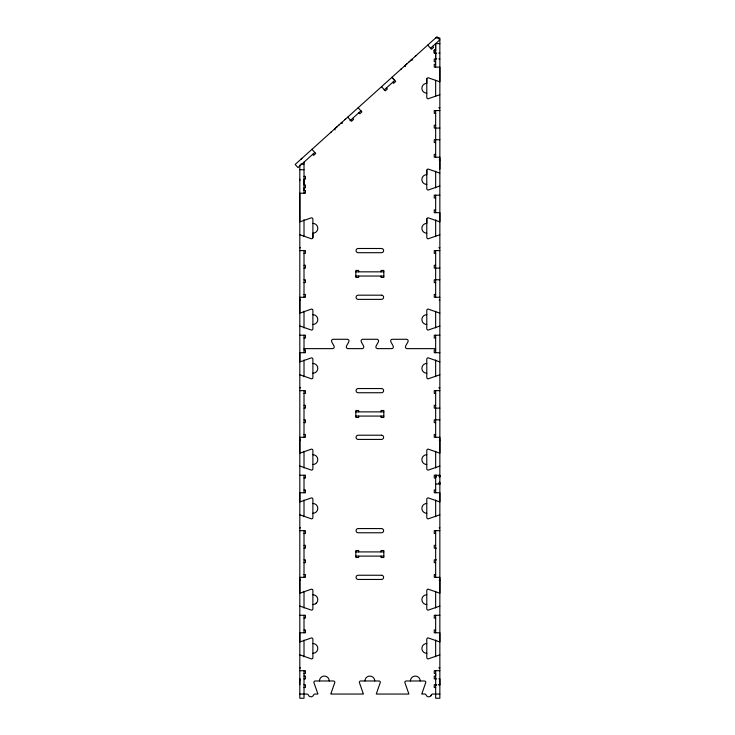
<?xml version="1.0" encoding="UTF-8"?>
<svg xmlns="http://www.w3.org/2000/svg" width="735" height="735" viewBox="0 0 735 735"><rect width="100%" height="100%" fill="white"/><g stroke="black" fill="none" stroke-linecap="round" stroke-linejoin="round"><path stroke-width="1.1" d="M299.816 684.717L299.816 678.883L299.816 680.334M299.816 180.608L299.816 179.156M435.653 58.965L435.653 53.122M434.256 53.067L434.256 50.265L435.653 50.329L435.653 43.613L439.852 43.613M439.852 169.096L439.852 157.244L434.256 157.244L434.256 154.442L435.653 154.442M312.862 237.653L312.889 233.197A4.897 4.897 0 0 0 317.786 228.3A4.897 4.897 0 0 0 312.889 223.394M426.805 78.902L426.787 83.358A4.897 4.897 0 0 0 421.881 88.264A4.897 4.897 0 0 0 426.787 93.161M426.805 170.18L426.787 174.636A4.897 4.897 0 0 0 421.881 179.542A4.897 4.897 0 0 0 426.787 184.439M426.805 218.938L426.787 223.394A4.897 4.897 0 0 0 421.881 228.3A4.897 4.897 0 0 0 426.787 233.197M430.986 695.723L431.574 694.612M331.283 131.932L330.548 132.594M400.502 69.605L401.54 68.667M416.093 55.566L415.257 56.319M335.472 128.166L336.051 127.633M336.704 127.045L337.383 126.438M338.706 125.244L339.386 124.638M340.617 123.526L341.683 122.561L342.391 123.342M405.729 64.9L406.969 63.789M408.972 61.979L409.652 61.372M410.295 60.784L411.949 59.296L412.647 60.077M314.773 152.457L297.96 167.589L295.148 164.465L436.994 36.75L439.806 39.874L430.526 48.225M349.989 120.742L361.06 110.774M384.148 89.992L394.75 80.437L391.939 77.313L395.687 81.475L393.611 83.349L392.674 82.311M345 119.584L345.542 119.088M300.872 159.311L301.91 158.374M334.995 128.588L334.462 129.066L335.105 129.902M405.261 65.323L404.728 65.801L405.371 66.637M315.609 603.729L316.353 603.113M439.328 482.776L439.852 482.105L439.328 482.105L439.328 483.997L439.852 483.997L439.328 483.832L439.852 483.639L439.328 482.776L439.852 482.776M435.653 37.935L439.852 37.935L439.852 698.25L435.653 698.25L435.653 670.706M435.653 49.861L434.256 49.861L434.256 53.122L436.7 53.122M434.256 50.265L435.653 50.265M438.804 53.122L439.852 53.122M436.7 58.965L434.256 58.965L434.256 61.758L435.653 61.703M438.804 58.901L439.852 58.965M435.653 64.331L434.256 64.331L434.256 67.133L439.852 67.133L439.852 81.76A1.406 1.406 0 0 1 439.456 81.704L428.183 77.763A1.396 1.396 0 0 0 426.787 79.159L426.787 97.369A1.396 1.396 0 0 0 428.183 98.766L439.456 94.824A1.406 1.406 0 0 1 439.852 94.76M438.804 107.76L439.852 107.76M439.852 110.562L434.256 110.562L434.256 113.365L435.653 113.365M435.653 125.262L434.256 125.262L434.256 128.065L439.852 128.065M439.852 139.733L434.256 139.733L434.256 142.535L435.653 142.535M439.153 160.046L439.852 160.046M300.872 164.024L304.014 164.024M299.816 169.702L304.014 169.702M304.014 176.354L305.42 176.354L305.42 179.156L304.014 179.156L304.014 184.99L305.42 184.99L305.42 187.792L304.014 187.792L304.014 190.42L305.42 190.42L305.42 193.222L299.816 193.222L299.816 221.795A1.406 1.406 0 0 0 300.22 221.74L311.484 217.799A1.396 1.396 0 0 1 312.889 219.195L312.889 237.405A1.396 1.396 0 0 1 311.484 238.802L300.22 234.86A1.396 1.396 0 0 0 299.816 234.796M439.852 195.17L434.256 195.17L434.256 197.972L435.653 197.972M435.653 209.87L434.256 209.87L434.256 212.672L439.852 212.672L439.852 221.795A1.406 1.406 0 0 1 439.456 221.74L428.183 217.799A1.396 1.396 0 0 0 426.787 219.195L426.787 237.405A1.396 1.396 0 0 0 428.183 238.802L439.456 234.86A1.396 1.396 0 0 1 439.852 234.796M299.816 247.796L300.514 247.796M438.804 247.796L439.852 247.796M299.816 250.598L305.42 250.598L305.42 253.4L304.014 253.4M439.852 250.598L434.256 250.598L434.256 253.4L435.653 253.4M304.014 265.307L305.42 265.307L305.42 268.1L304.014 268.1M435.653 265.307L434.256 265.307L434.256 268.1L439.852 268.1M355.832 271.84L383.835 271.84M355.832 276.038L383.835 276.038M304.014 279.778L305.42 279.778L305.42 282.571L304.014 282.571M439.852 279.778L434.256 279.778L434.256 282.571L435.653 282.571M304.014 294.478L305.42 294.478L305.42 297.28L299.816 297.28L299.816 313.082A1.406 1.406 0 0 0 300.22 313.018L311.484 309.077A1.396 1.396 0 0 1 312.889 310.473L312.889 328.683A1.396 1.396 0 0 1 311.484 330.079L300.22 326.138A1.406 1.406 0 0 0 299.816 326.083M435.653 294.478L434.256 294.478L434.256 297.28L439.852 297.28M299.816 300.082L300.514 300.082M439.153 300.082L439.852 300.082M299.816 335.206L305.42 335.206L305.42 338.008L304.014 338.008M439.852 335.206L434.256 335.206L434.256 338.008L435.653 338.008M304.014 348.629L332.881 348.629C337.631 347.095 328.113 340.819 332.863 339.285L347.664 339.285C352.414 340.819 342.896 347.095 347.655 348.629L362.447 348.629C367.206 347.095 357.679 340.819 362.438 339.285L377.23 339.285C381.989 340.819 372.47 347.095 377.22 348.629L392.021 348.629C396.771 347.095 387.253 340.819 392.012 339.285L406.804 339.285C411.563 340.819 402.036 347.095 406.795 348.629L435.653 348.629M304.014 349.906L305.42 349.906L305.42 352.708L299.816 352.708L299.816 361.84A1.406 1.406 0 0 0 300.22 361.776L311.484 357.835A1.396 1.396 0 0 1 312.889 359.231L312.889 377.441A1.396 1.396 0 0 1 311.484 378.837L300.22 374.896A1.396 1.396 0 0 0 299.816 374.832M435.653 349.906L434.256 349.906L434.256 352.708L439.852 352.708M299.816 387.832L300.514 387.832M438.804 387.832L439.852 387.832M299.816 390.634L305.42 390.634L305.42 393.436L304.014 393.436M439.852 390.634L434.256 390.634L434.256 393.436L435.653 393.436M304.014 405.343L305.42 405.343L305.42 408.136L304.014 408.136M435.653 405.343L434.256 405.343L434.256 408.136L439.852 408.136M355.832 411.876L383.835 411.876M355.832 416.074L383.835 416.074M304.014 419.814L305.42 419.814L305.42 422.607L304.014 422.607M439.852 419.814L434.256 419.814L434.256 422.607L435.653 422.607M304.014 434.514L305.42 434.514L305.42 437.316L299.816 437.316L299.816 453.118A1.396 1.396 0 0 0 300.22 453.054L311.484 449.113A1.396 1.396 0 0 1 312.889 450.509L312.889 468.719A1.396 1.396 0 0 1 311.484 470.115L300.22 466.174A1.396 1.396 0 0 0 299.816 466.119M435.653 434.514L434.256 434.514L434.256 437.316L439.852 437.316L439.852 453.118A1.396 1.396 0 0 1 439.456 453.054L428.183 449.113A1.396 1.396 0 0 0 426.787 450.509L426.787 468.719A1.396 1.396 0 0 0 428.183 470.115L439.456 466.174A1.396 1.396 0 0 1 439.852 466.119M299.816 440.118L300.514 440.118M439.153 440.118L439.852 440.118M299.816 475.242L305.42 475.242L305.42 478.044L304.014 478.044M439.852 475.279L434.256 475.242L434.256 478.044L435.653 478.044M435.653 475.389L436.177 475.389M439.852 475.389L439.328 475.802M435.653 475.573L436.177 475.573M435.653 475.802L436.177 475.802M435.653 476.087L436.177 476.087M439.328 476.087L439.852 476.087M435.653 476.399L436.177 476.399M439.328 476.399L439.852 476.399M435.653 476.73L436.177 476.73M439.328 476.73L439.852 476.73M435.653 477.043L436.177 477.043L436.177 475.242M439.852 477.043L439.328 477.043L439.328 475.242M439.328 483.391L439.852 483.391M439.328 483.832L439.852 483.832M435.653 483.997L439.852 483.997M304.014 489.942L305.42 489.942L305.42 492.744L299.816 492.744L299.816 501.876A1.396 1.396 0 0 0 300.22 501.812L311.484 497.871A1.396 1.396 0 0 1 312.889 499.267L312.889 517.477A1.396 1.396 0 0 1 311.484 518.873L300.22 514.932A1.396 1.396 0 0 0 299.816 514.877M435.653 489.942L434.256 489.942L434.256 492.744L439.852 492.744L439.852 501.876A1.396 1.396 0 0 1 439.456 501.812L428.183 497.871A1.396 1.396 0 0 0 426.787 499.267L426.787 517.477A1.396 1.396 0 0 0 428.183 518.873L439.456 514.932A1.396 1.396 0 0 1 439.852 514.877M299.816 527.868L300.514 527.868M439.153 527.868L439.852 527.868M299.816 530.67L305.42 530.67L305.42 533.472L304.014 533.472M439.852 530.67L434.256 530.67L434.256 533.472L435.653 533.472M304.014 545.379L305.42 545.379L305.42 548.181L304.014 548.181M435.653 545.379L434.256 545.379L434.256 548.181L436.489 548.181M355.832 551.912L383.835 551.912M355.832 556.11L383.835 556.11M304.014 559.85L305.42 559.85L305.42 562.652L304.014 562.652M436.489 559.85L434.256 559.85L434.256 562.652L435.653 562.652M304.014 574.549L305.42 574.549L305.42 577.352L299.816 577.352L299.816 593.154A1.396 1.396 0 0 0 300.22 593.09L311.484 589.148A1.396 1.396 0 0 1 312.889 590.545L312.889 608.755A1.396 1.396 0 0 1 311.484 610.151L300.22 606.21A1.396 1.396 0 0 0 299.816 606.154M435.653 574.549L434.256 574.549L434.256 577.352L439.852 577.352L439.852 593.154A1.396 1.396 0 0 1 439.456 593.09L428.183 589.148A1.396 1.396 0 0 0 426.787 590.545L426.787 608.755A1.396 1.396 0 0 0 428.183 610.151L439.456 606.21A1.396 1.396 0 0 1 439.852 606.154M299.816 580.154L300.514 580.154M439.153 580.154L439.852 580.154M299.816 615.278L305.42 615.278L305.42 618.08L304.014 618.08M439.852 615.278L434.256 615.278L434.256 618.08L435.653 618.08M304.014 629.978L305.42 629.978L305.42 632.78L299.816 632.78L299.816 641.912A1.396 1.396 0 0 0 300.22 641.848L311.484 637.907A1.396 1.396 0 0 1 312.889 639.303L312.889 657.513A1.396 1.396 0 0 1 311.484 658.909L300.22 654.968A1.396 1.396 0 0 0 299.816 654.913M435.653 629.978L434.256 629.978L434.256 632.78L439.852 632.78L439.852 641.912A1.396 1.396 0 0 1 439.456 641.848L428.183 637.907A1.396 1.396 0 0 0 426.787 639.303L426.787 657.513A1.396 1.396 0 0 0 428.183 658.909L439.456 654.968A1.396 1.396 0 0 1 439.852 654.913M299.816 667.913L300.514 667.913M438.804 667.913L439.852 667.913M299.816 670.706L305.42 670.706L305.42 673.508L304.014 673.508M439.852 670.706L434.256 670.706L434.256 673.508L435.653 673.508L435.653 676.081L434.256 676.081L434.256 678.883L436.709 678.883M304.014 676.081L305.42 676.081L305.42 678.883L304.005 678.883M438.804 678.883L439.852 678.883L439.852 684.717L438.804 684.717M304.005 684.717L305.42 684.717L305.42 687.51L304.014 687.51M436.709 684.717L434.256 684.717L434.256 687.51L435.653 687.51M435.653 684.882L436.7 684.882M438.804 684.882L439.852 684.882M299.816 694.051L306.973 694.051A1.396 1.396 0 0 1 308.296 694.979A2.802 2.802 0 0 0 313.569 694.979A1.396 1.396 0 0 1 314.892 694.051L317.851 694.051A1.396 1.396 0 0 0 317.786 693.647L313.845 682.383A1.396 1.396 0 0 1 315.241 680.977L333.451 680.977A1.396 1.396 0 0 1 334.848 682.383L330.906 693.647A1.396 1.396 0 0 0 330.851 694.051L363.338 694.051A1.396 1.396 0 0 0 363.274 693.647L359.332 682.383A1.396 1.396 0 0 1 360.729 680.977L378.938 680.977A1.396 1.396 0 0 1 380.335 682.383L376.393 693.647A1.396 1.396 0 0 0 376.338 694.051L408.825 694.051A1.396 1.396 0 0 0 408.761 693.647L404.82 682.383A1.396 1.396 0 0 1 406.225 680.977L424.426 680.977A1.396 1.396 0 0 1 425.822 682.383L421.881 693.647A1.396 1.396 0 0 0 421.826 694.051L424.775 694.051A1.396 1.396 0 0 1 425.905 694.612L426.493 695.723A2.802 2.802 0 0 0 431.381 694.979A1.396 1.396 0 0 1 432.704 694.051L439.852 694.051M432.603 46.351L433.54 47.398L431.463 49.263L427.715 45.101M386.426 87.934L387.363 88.972L385.287 90.846L381.538 86.684M358.138 107.751L361.886 111.913L359.801 113.787L358.864 112.749M352.625 118.372L353.563 119.41L351.477 121.284L347.728 117.122M311.962 149.334L315.71 153.496L313.625 155.37L312.687 154.322M435.653 43.613L435.653 67.133M435.653 80.253L435.653 96.294M435.653 110.562L435.653 157.244M435.653 171.191L435.653 187.912M435.653 195.17L435.653 212.672M435.653 219.93L435.653 236.652M435.653 250.598L435.653 297.28M435.653 311.227L435.653 327.948M435.653 335.206L435.653 352.708M435.653 359.966L435.653 376.688M435.653 390.634L435.653 437.316M435.653 451.262L435.653 467.984M435.653 475.242L435.653 492.744M435.653 500.002L435.653 516.723M435.653 530.67L435.653 577.352M435.653 591.298L435.653 608.02M435.653 615.278L435.653 632.78M435.653 640.047L435.653 656.805M381.042 271.84L381.042 270.434L383.835 270.434L383.835 277.444L381.042 277.444L381.042 276.038M381.042 411.876L381.042 410.479L383.835 410.479L383.835 417.48L381.042 417.48L381.042 416.074M381.042 551.912L381.042 550.515L383.835 550.515L383.835 557.516L381.042 557.516L381.042 556.11M358.634 271.84L358.634 270.434L355.832 270.434L355.832 277.444L358.634 277.444L358.634 276.038M358.634 411.876L358.634 410.479L355.832 410.479L355.832 417.48L358.634 417.48L358.634 416.074M358.634 551.912L358.634 550.515L355.832 550.515L355.832 557.516L358.634 557.516L358.634 556.11M304.014 162.132L304.014 193.222M304.014 219.655L304.014 236.541M304.014 250.598L304.014 297.28M304.014 311.227L304.014 327.948M304.014 335.206L304.014 352.708M304.014 359.966L304.014 376.688M304.014 390.634L304.014 437.316M304.014 451.262L304.014 467.984M304.014 475.242L304.014 492.744M304.014 500.002L304.014 516.723M304.014 530.67L304.014 577.352M304.014 591.298L304.014 608.02M304.014 615.278L304.014 632.78M304.014 640.047L304.014 656.805M304.014 670.706L304.014 698.25L299.816 698.25L299.816 165.035M439.852 173.037A1.406 1.406 0 0 1 439.456 172.982L428.183 169.041A1.396 1.396 0 0 0 426.787 170.437L426.787 188.647A1.396 1.396 0 0 0 428.183 190.043L439.456 186.102A1.406 1.406 0 0 1 439.852 186.038M439.852 313.082A1.396 1.396 0 0 1 439.456 313.018L428.183 309.077A1.396 1.396 0 0 0 426.787 310.473L426.787 328.683A1.396 1.396 0 0 0 428.183 330.079L439.456 326.138A1.406 1.406 0 0 1 439.852 326.083M426.787 324.484A4.897 4.897 0 0 1 421.881 319.578A4.897 4.897 0 0 1 426.787 314.681M312.889 314.681A4.897 4.897 0 0 1 317.786 319.578A4.897 4.897 0 0 1 312.889 324.484M439.852 361.84A1.406 1.406 0 0 1 439.456 361.776L428.183 357.835A1.396 1.396 0 0 0 426.787 359.231L426.787 377.441A1.396 1.396 0 0 0 428.183 378.837L439.456 374.896A1.406 1.406 0 0 1 439.852 374.832M426.787 373.233A4.897 4.897 0 0 1 421.881 368.336A4.897 4.897 0 0 1 426.787 363.439M312.889 363.439A4.897 4.897 0 0 1 317.786 368.336A4.897 4.897 0 0 1 312.889 373.233M312.889 454.717A4.897 4.897 0 0 1 317.786 459.614A4.897 4.897 0 0 1 312.889 464.52M312.889 503.475A4.897 4.897 0 0 1 317.786 508.372A4.897 4.897 0 0 1 312.889 513.278M426.787 513.278A4.897 4.897 0 0 1 421.881 508.372A4.897 4.897 0 0 1 426.787 503.475M426.787 464.52A4.897 4.897 0 0 1 421.881 459.614A4.897 4.897 0 0 1 426.787 454.717M312.889 594.753A4.897 4.897 0 0 1 317.786 599.65A4.897 4.897 0 0 1 312.889 604.556M312.889 643.511A4.897 4.897 0 0 1 317.786 648.408A4.897 4.897 0 0 1 312.889 653.314M426.787 653.314A4.897 4.897 0 0 1 421.881 648.408A4.897 4.897 0 0 1 426.787 643.511M426.787 604.556A4.897 4.897 0 0 1 421.881 599.65A4.897 4.897 0 0 1 426.787 594.753M319.449 680.977A4.897 4.897 0 0 1 324.346 676.081A4.897 4.897 0 0 1 329.252 680.977M364.937 680.977A4.897 4.897 0 0 1 369.834 676.081A4.897 4.897 0 0 1 374.74 680.977M410.424 680.977A4.897 4.897 0 0 1 415.321 676.081A4.897 4.897 0 0 1 420.227 680.977M381.502 248.494L358.165 248.494A2.104 2.104 0 0 0 356.062 250.598A2.104 2.104 0 0 0 358.165 252.702L381.502 252.702A2.104 2.104 0 0 0 383.606 250.598A2.104 2.104 0 0 0 381.502 248.494M381.502 295.176L358.165 295.176A2.104 2.104 0 0 0 356.062 297.28A2.104 2.104 0 0 0 358.165 299.375L381.502 299.375A2.104 2.104 0 0 0 383.606 297.28A2.104 2.104 0 0 0 381.502 295.176M381.502 388.539L358.165 388.539A2.104 2.104 0 0 0 356.062 390.634A2.104 2.104 0 0 0 358.165 392.738L381.502 392.738A2.104 2.104 0 0 0 383.606 390.634A2.104 2.104 0 0 0 381.502 388.539M381.502 435.212L358.165 435.212A2.104 2.104 0 0 0 356.062 437.316A2.104 2.104 0 0 0 358.165 439.42L381.502 439.42A2.104 2.104 0 0 0 383.606 437.316A2.104 2.104 0 0 0 381.502 435.212M381.502 528.575L358.165 528.575A2.104 2.104 0 0 0 356.062 530.67A2.104 2.104 0 0 0 358.165 532.774L381.502 532.774A2.104 2.104 0 0 0 383.606 530.67A2.104 2.104 0 0 0 381.502 528.575M381.502 575.248L358.165 575.248A2.104 2.104 0 0 0 356.062 577.352A2.104 2.104 0 0 0 358.165 579.456L381.502 579.456A2.104 2.104 0 0 0 383.606 577.352A2.104 2.104 0 0 0 381.502 575.248"/></g></svg>
